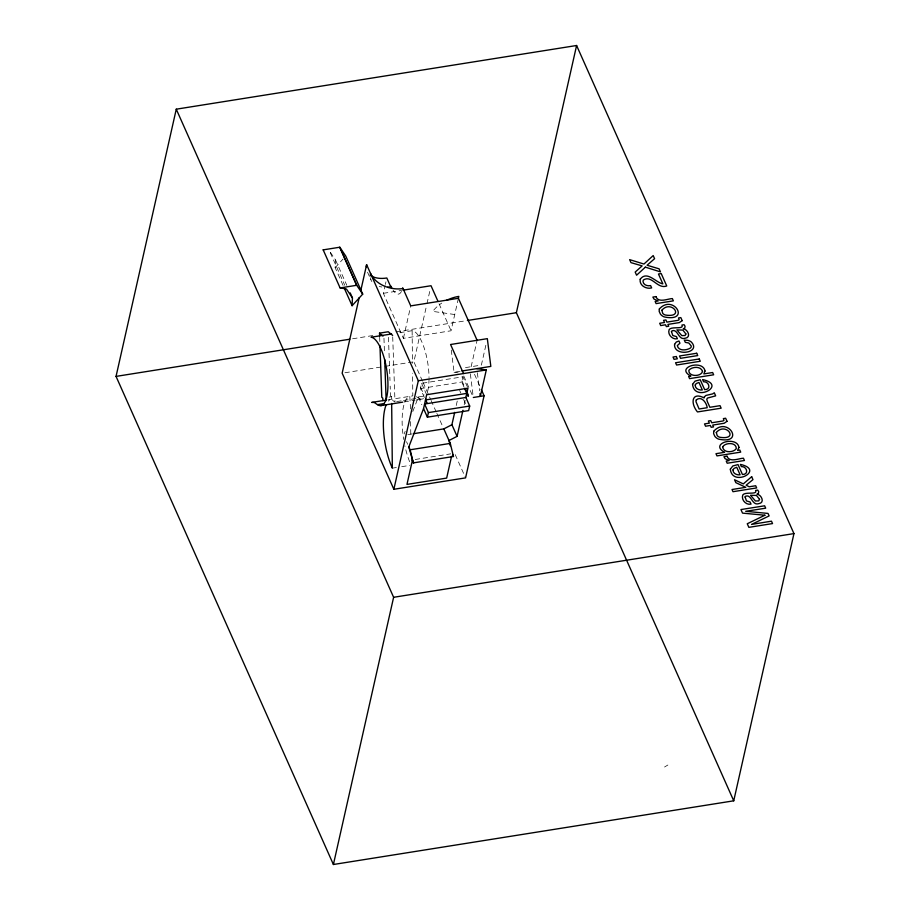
<?xml version="1.0" encoding="UTF-8"?>
<svg xmlns="http://www.w3.org/2000/svg" width="910" height="910" viewBox="0 0 910 910"><rect width="100%" height="100%" fill="white"/><g stroke="black" fill="none" stroke-linecap="round" stroke-linejoin="round"><path stroke-width="0.68" stroke-dasharray="4.55 3.41" d="M343.059 285.41L335.153 267.665L335.506 259.919L329.511 251.001L344.753 285.239M424.356 397.431L420.42 388.581L421.58 383.349L462.906 376.774L467.967 388.161M463.998 387.057L461.745 382.007L462.906 376.774M458.401 298.287L451.076 330.762L403.414 338.349L383.36 293.316L385.089 285.649M385.385 284.375L385.954 281.816M403.414 338.349L410.74 305.874M422.502 381.142L413.879 361.793L426.665 305.089M426.972 303.712L430.396 288.493M456.24 405.507L457.48 400.013M471.141 366.707L477.102 340.283M464.191 404.768L465.34 399.74M485.849 345.265L481.379 365.081L463.076 367.993M404.165 433.956L405.177 431.317M412.799 411.502L418.384 396.965L423.878 396.089M335.153 267.665L343.104 258.986M664.55 767.005L667.872 765.026M383.36 293.316L401.583 290.415M352.602 338.77L373.601 335.426M395.998 331.866L465.988 320.729M399.808 332.662L412.128 330.694A34.603 11.295 81 0 1 429.031 377.525M344.924 372.759L383.542 366.616M384.919 366.4L406.986 362.885M408.363 362.669L413.879 361.793M451.269 350.054L454.067 372.247L460.631 371.2M420.42 388.581L461.745 382.007M389.025 397.113L391.527 396.714L391.641 402.049M387.865 399.843L412.81 395.873L412.571 373.202M396.658 401.583L402.14 400.718M403.505 400.502L418.566 398.102A34.603 11.295 81 0 0 423.867 398.284M404.074 401.936L415.028 400.184M416.393 399.968L421.876 399.103M407.805 434.616L411.968 433.956M415.233 459.482L450.814 453.828M392.335 468.161L396.35 467.524M401.72 466.671L409.762 465.397M454.067 372.247L458.117 372.816M454.738 314.53L432.75 311.379A27.266 16.323 -24 0 1 441.714 303.098M416.393 396.68L418.566 398.102M391.527 396.714L390.526 395.873L390.185 386.113M474.519 374.294L480.139 386.932M439.041 303.747L451.076 330.762M463.759 376.001L472.756 396.225M461.996 380.88L464.805 387.194M459.641 390.401L460.79 392.983M463.668 399.433L465.909 404.472M423.07 382.427L430.544 399.194M431.113 400.491L436.288 412.093M436.857 413.379L442.601 426.278M455.239 454.659L465.01 476.59M421.58 383.349L426.653 394.724M420.67 387.455L424.049 395.031M367.538 272.204L370.916 279.791M418.384 396.965L421.83 404.711M335.506 259.919L346.801 285.285M406.531 441.725L407.68 444.308M477.363 372.781L479.638 390.822M470.356 373.896L473.143 396.1M392.71 336.859L394.997 402.095L391.05 399.217A41.303 13.479 81 0 0 388.342 401.128M388.468 337.326L389.992 380.539M383.963 338.247L384.509 353.853M379.675 337.326L379.823 341.512M412.128 330.694L412.469 363.283M410.512 408.92L409.807 396.237A41.303 13.479 81 0 0 403.676 439.428M410.637 421.58L410.785 435.64M429.031 378.776A34.603 11.295 81 0 1 427.393 392.142M409.614 461.711A41.303 13.479 81 0 1 404.893 445.877M401.447 291.427A24.729 8.076 81 0 1 393.131 290.267M381.847 287.003A25.776 15.436 -24 0 1 379.242 286.457M371.86 281.577A25.776 15.436 -24 0 1 370.381 277.823"/><path stroke-width="1.36" d="M362.703 294.135L356.697 285.285L339.771 247.167L345.766 256.097L362.703 294.135L352.09 305.703L352.443 297.968L350.179 292.895M425.743 398.83L426.653 394.724L467.967 388.161L465.875 397.454L469.697 406.042L468.639 410.603L427.382 417.167L423.56 408.579L425.743 398.83L426.824 402.971L425.482 399.956L466.807 393.382M116.048 376.399L176.267 109.189L576.599 45.5L793.952 533.601L733.733 800.811L333.401 864.5L116.048 376.399L349.804 339.214M340.113 287.856L346.448 289.05L352.443 297.968M359.188 297.638L342.16 373.202L393.859 489.284L465.579 477.875L484.086 395.77L481.265 389.457M360.735 290.768L366.628 264.662L418.316 380.755L393.859 489.284M387.649 287.196A25.776 15.436 -24 0 0 390.765 286.843L390.913 286.138A24.729 8.076 81 0 0 392.005 288.356M427.382 417.167L428.405 412.605L424.583 404.029L465.875 397.454M477.102 340.283L458.401 298.287L458.822 296.387A27.266 16.323 -24 0 0 448.755 299.333L446.321 300.448M333.401 864.5L393.62 597.29L176.267 109.189M450.279 445.741L449.005 440.497L457.082 436.345L451.906 424.731L454.693 412.366M451.565 456.331L446.662 478.091L406.975 484.404L412.492 459.925L408.829 446.89L423.56 408.579M457.082 436.345L462.962 410.251M476.84 368.63L486.293 369.938L480.332 396.373L479.979 393.598M733.733 800.811L516.38 312.71L576.599 45.5M413.356 433.729L443.83 428.883L451.906 424.731M402.993 290.188L431.022 285.729L437.903 301.176M458.401 298.287L410.74 305.874L402.686 287.776M379.629 335.926L379.527 333.14L388.274 331.752L392.654 335.437M467.387 320.502L516.38 312.71M391.596 333.97L371.052 337.235A34.603 11.295 81 0 1 387.524 376.137A34.603 11.295 81 0 1 377.491 404.643L374.226 402.504L371.735 402.402L385.374 400.241M461.95 370.996L490.831 366.4L487.328 338.656L450.575 344.503L463.52 373.566M418.316 380.755L486.293 369.938M377.491 404.643L384.338 403.551M380.801 405.632L402.709 402.152M473.325 397.488L484.086 395.77M428.405 412.605L469.697 406.042M408.829 446.89L410.114 449.79L450.291 443.397L453.464 456.501L413.288 462.894L412.002 459.994M393.62 597.29L793.952 533.601M379.527 333.14L383.03 336.097M465.374 388.456L468.4 395.27L468.149 396.396L464.555 388.331M390.765 286.843L386.818 277.994A25.776 15.436 -24 0 1 370.939 275.673M443.83 428.883L450.291 443.397M452.611 454.568L453.464 456.501M344.185 287.947L352.09 305.703M412.924 460.881L413.788 462.815M410.114 449.79L413.288 462.894M384.702 359.518L386.147 400.65M382.871 400.627L382.78 398.114L381.779 397.272L379.971 345.686M391.664 403.46L392.335 468.161A41.303 13.479 81 0 1 386.124 404.961M370.268 275.719A25.776 15.436 -24 0 1 370.563 273.523A25.776 18.848 12.7 0 0 403.028 288.55M366.32 266.869A25.776 15.436 -24 0 1 366.628 264.662M695.229 385.055C694.91 388.707 699.267 390.458 702.315 389.946L698.971 382.439L696.241 383.554L695.229 385.055M733.005 469.901C732.687 473.553 737.054 475.304 740.103 474.792L736.747 467.274L734.029 468.4L733.005 469.901M722.688 446.912C723.211 453.146 733.358 452.816 736.281 448.698C736.634 441.998 725.134 442.362 722.688 446.912M692.567 384.35C694.387 402.88 727.772 385.123 702.611 379.561L703.601 381.79C708.992 381.176 711.631 389.764 704.647 389.651L700.234 379.732L695.035 381.142L692.567 384.35M730.343 469.185C732.175 487.726 765.549 469.969 740.387 464.396L741.388 466.637C746.769 466.022 749.408 474.611 742.435 474.485L738.021 464.578L732.823 465.977L730.343 469.185M661.866 310.242L662.719 313.29A4.232 3.094 12.7 0 0 665.551 315.053C685.389 318.09 671.284 299.174 661.866 310.242M716.307 432.489L717.16 435.526A4.232 3.094 12.7 0 0 719.981 437.289C739.83 440.338 725.714 421.41 716.307 432.489M671.455 331.581L672.82 335.528L676.437 336.609L677.393 338.736C672.399 340.01 667.223 334.3 669.168 329.579C671.546 325.996 684.365 329.841 681.931 325.052L684.07 324.711L685.059 326.235L684.752 328.112L683.33 328.749C687.949 329.443 691.463 337.439 685.162 338.247C678.28 340.67 678.018 328.578 672.046 330.819L671.455 331.581M745.097 496.962L746.462 500.909L750.09 501.99L751.034 504.117C746.041 505.391 740.877 499.681 742.81 494.96C745.188 491.366 758.007 495.211 755.573 490.433L757.712 490.092L758.701 491.616L758.405 493.493L756.983 494.13C761.602 494.812 765.117 502.82 758.803 503.628C751.922 506.051 751.66 493.959 745.688 496.2L745.097 496.962M674.572 344.355C673.502 357.164 701.928 353.057 691.236 341.933A6.347 4.641 12.7 0 0 687.573 340.329L684.309 340.135L685.298 342.353L688.824 343.013L691.202 345.959A3.811 2.787 12.7 0 1 690.36 348.064C686.618 350.441 678.416 351.34 677.324 345.607L679.941 343.195L678.962 340.988L676.266 342.035L674.572 344.355M705.011 371.041L703.828 373.919L712.644 372.52L713.656 374.795L689.587 378.628L688.608 376.41L690.895 376.046C674.538 367.617 702.918 358.87 705.011 371.041M702.52 371.428C701.223 376.911 688.369 377.002 688.847 370.313C691.85 366.537 700.962 365.843 702.52 371.428M738.965 447.436L737.578 450.37L739.784 450.018L740.717 452.122L716.966 455.899L715.977 453.692L724.565 452.315C708.628 443.466 737.066 435.333 738.965 447.436M640.219 279.222C639.036 285.33 646.236 289.46 651.651 287.913L650.616 285.592C647.465 286.343 643.211 284.978 642.995 281.258L643.393 280.007C651.731 274.513 657.464 289.517 666.734 285.979L661.206 273.557L658.465 274.001L662.867 283.875C655.701 282.578 646.953 270.19 640.219 279.222M659.318 309.013L659.181 311.402L660.387 314.041A7.633 5.585 12.7 0 0 664.255 316.919C691.327 322.618 673.218 293.373 659.318 309.013M713.747 431.249L713.622 433.638L714.816 436.277A7.633 5.585 12.7 0 0 718.684 439.155C745.756 444.853 727.659 415.608 713.747 431.249M682.193 320.65L679.326 322.595L667.906 324.415L668.725 326.246L666.347 326.622L665.54 324.79L660.717 325.564L659.693 323.266L664.516 322.493L663.549 320.331L665.915 319.956L666.882 322.117L678.143 320.32L679.144 319.649L678.519 317.954L680.816 317.59L682.193 320.65M727.022 421.307L724.155 423.264L712.735 425.072L713.542 426.904L711.176 427.29L710.357 425.459L705.546 426.221L704.522 423.923L709.334 423.15L708.378 421L710.744 420.613L711.711 422.775L722.972 420.989L723.962 420.318L723.348 418.611L725.634 418.247L727.022 421.307M704.363 396.885L704.135 397.943C691.725 391.277 690.189 403.312 697.481 411.946L721.152 408.18L720.038 405.667L709.88 407.282L707.332 401.56L706.763 399.228L707.502 398.068L715.658 395.85L714.293 392.767L712.666 393.893L705.898 395.452L704.363 396.885M685.89 333.97L685.082 335.517L681.795 335.608L676.892 329.898L682.864 330.091L685.89 333.97M759.543 499.351L758.724 500.898L755.437 500.989L750.534 495.279L756.517 495.472L759.543 499.351M323.164 249.806L340.09 287.924L356.697 285.285L339.748 247.236L323.152 249.875M696.23 400.002L695.979 401.674L699.107 409L707.207 407.703C706.626 402.823 701.405 395.406 696.23 400.002M645.361 267.153L636.59 275.218L635.191 272.079L642.141 265.891L630.983 262.637L629.652 259.646L643.962 264.036L653.198 255.573L654.586 258.69L647.078 265.242L659.102 268.837L660.455 271.874L645.361 267.153M751.671 476.715L743.311 483.904L734.541 479.752L735.837 482.653L745.768 487.328L732.015 489.512L732.994 491.696L756.665 487.931L755.698 485.747L749.214 486.782L746.143 485.223L752.968 479.615L751.671 476.715M764.912 515.231L747.258 523.75L748.862 527.345L772.544 523.58L771.475 521.18L751.535 524.422L769.132 515.913L768.017 513.422L745.688 511.306L765.685 508.178L764.628 505.801L740.945 509.566L742.537 513.126L764.912 515.231M655.928 296.592L652.868 297.07L653.983 299.049L658.123 300.971L655.143 301.449L656.099 303.61L673.366 300.857L672.354 298.582C667.735 298.73 658.283 303.28 655.928 296.592M676.312 356.504L673.025 357.027L674.048 359.348L677.336 358.824L676.312 356.504M696.696 353.262L679.52 355.992L680.543 358.312L697.731 355.571L696.696 353.262M699.244 358.984L675.573 362.749L676.585 365.024L700.256 361.259L699.244 358.984M727.01 456.217L723.951 456.706L725.077 458.674L729.206 460.608L726.226 461.074L727.192 463.236L744.448 460.494L743.436 458.219C738.818 458.356 729.365 462.906 727.01 456.217"/></g></svg>
